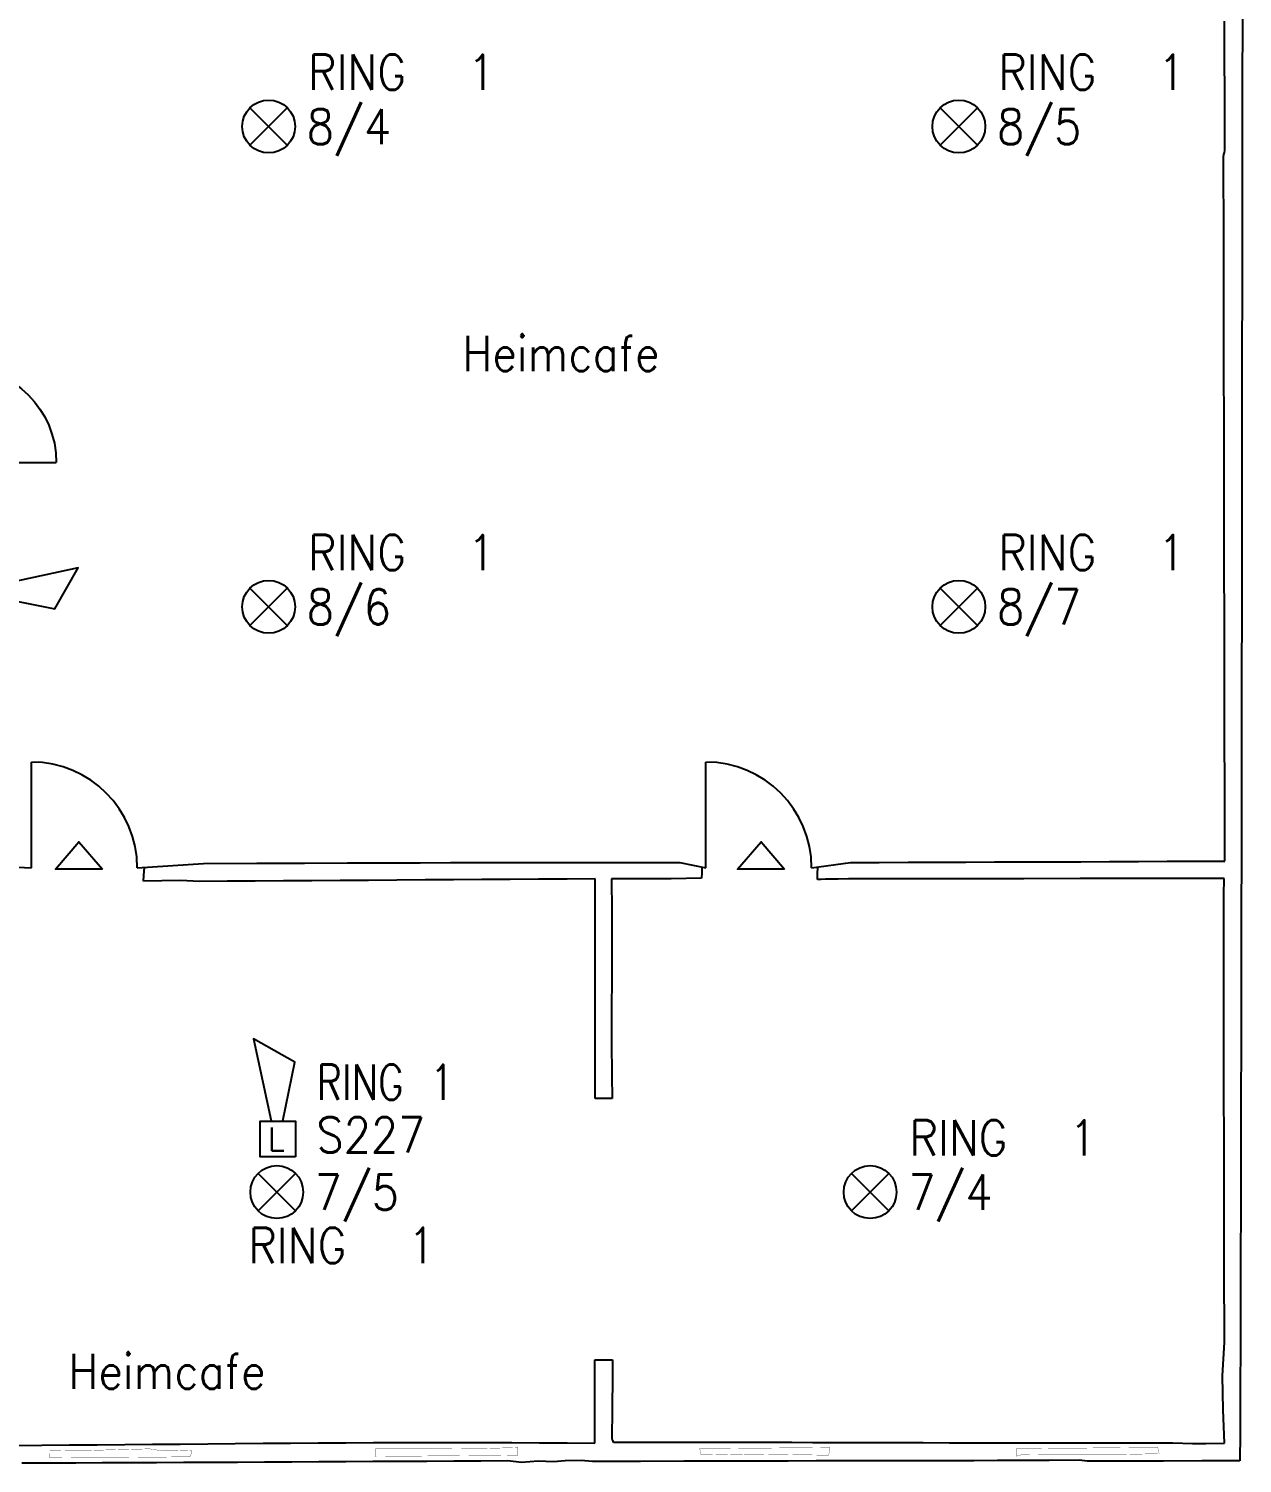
# Model space of a CAD drawing. Extents: x -11.4 to 13.1, y -9.2 to 20.2.
# Drawn here: x 2.71 to 13.04, y -6.65 to 5.56 of the extents above; entities that cross this region are included whole.
import ezdxf
from ezdxf.enums import TextEntityAlignment as Align

# ---------------------------------------------------------------- set-up
doc = ezdxf.new("R2010")
doc.units = 0
doc.header["$LTSCALE"] = 0.000394
doc.header["$MEASUREMENT"] = 0
doc.layers.get('0').update_dxf_attribs({"linetype": 'CONTINUOUS'})
for name, color, linetype in [('Grundriß', 7, 'CONTINUOUS'), ('Raumbezeichnung', 7, 'CONTINUOUS'), ('SECO-BRAND', 240, 'CONTINUOUS'), ('SECO-BRAND_LOOP', 81, 'CONTINUOUS')]:
    doc.layers.add(name, color=color, linetype=linetype)
doc.styles.add('ROMANS', font='romans.shx', dxfattribs={"width": 0.9})

# ---------------------------------------------------------------- blocks, each defined once
blk = doc.blocks.new('Tür')
at = {"layer": 'Grundriß', "linetype": 'Continuous'}
blk.add_line((0, 0), (0, 0.9), dxfattribs=at)
blk.add_arc((0, 0), 0.9, 0, 90, dxfattribs=at)
blk = doc.blocks.new('SecoS-sirene')
blk.add_lwpolyline([(0.044, 0.307), (0.144, 0.807), (-0.206, 1.007), (-0.056, 0.307)])
blk.add_lwpolyline([(0.15, 0), (-0.15, 0), (-0.15, 0.306), (0.15, 0.306)], close=True)
at = {"style": 'ROMANS', "width": 0.9, "flags": 1}
for tag, p in [('PRODUKT_1', (-0.344, 0.022)), ('PRODUKT_2', (-0.344, -0.428)), ('TECHNIK', (-0.344, -0.88)), ('SECOPOS', (-0.344, -1.342))]:
    blk.add_attdef(tag, text='', height=0.3, dxfattribs=at).set_placement(p, align=Align.RIGHT)
at = {"color": 81, "style": 'ROMANS', "width": 0.9}
for tag, p in [('MELDERNUMMER', (0.33, 0.038)), ('LINE_1', (0.33, -0.41)), ('LINE_2', (0.33, -0.861)), ('ZUSATZTEXT', (0.33, -1.307))]:
    blk.add_attdef(tag, p, '', height=0.3, dxfattribs=at)
at = {"layer": 'SECO-BRAND_LOOP', "color": 7, "style": 'ROMANS', "width": 0.8}
for tag, p, flags in [('RING', (0.33, 0.487), 9), ('RINGNUMMER', (1.294, 0.487), 1)]:
    blk.add_attdef(tag, p, '', height=0.3, dxfattribs=dict(at, flags=flags))
blk = doc.blocks.new('SecoS-opt')
for p, q in [((0.159, 0.159), (-0.159, -0.159)), ((-0.159, 0.159), (0.159, -0.159))]:
    blk.add_line(p, q)
blk.add_circle((0, 0), 0.225)
at = {"style": 'ROMANS', "width": 0.9, "flags": 1}
for tag, p in [('PRODUKT_1', (-0.344, -0.147)), ('PRODUKT_2', (-0.344, -0.597)), ('TECHNIK', (-0.344, -1.049)), ('SECOPOS', (-0.344, -1.511))]:
    blk.add_attdef(tag, text='', height=0.3, dxfattribs=at).set_placement(p, align=Align.RIGHT)
at = {"color": 81, "style": 'ROMANS', "width": 0.9}
for tag, p in [('MELDERNUMMER', (0.33, -0.131)), ('LINE_1', (0.33, -0.989)), ('LINE_2', (0.33, -1.441)), ('ZUSATZTEXT', (0.33, -1.886))]:
    blk.add_attdef(tag, p, '', height=0.3, dxfattribs=at)
at = {"layer": 'SECO-BRAND_LOOP', "color": 7, "style": 'ROMANS', "width": 0.8, "flags": 8}
blk.add_attdef('RING', (0.33, -0.579), '', height=0.3, dxfattribs=at)
at = {"layer": 'SECO-BRAND_LOOP', "color": 7, "style": 'ROMANS', "width": 0.8}
blk.add_attdef('RINGNUMMER', (1.294, -0.579), '', height=0.3, dxfattribs=at)
blk = doc.blocks.new('SecoS-indikator o mg')
blk.add_lwpolyline([(0.2, 0), (-0.2, 0), (0, 0.234)], close=True)
at = {"color": 81, "style": 'ROMANS', "width": 0.9, "flags": 1}
blk.add_attdef('MELDERNUMMER', (0.219, 0.425), '', height=0.3, dxfattribs=at)
at = {"style": 'ROMANS', "width": 0.9, "flags": 1}
for tag, p in [('PRODUKT_1', (-0.267, -0.029)), ('PRODUKT_2', (-0.267, -0.479)), ('TECHNIK', (-0.267, -0.931)), ('SECOPOS', (-0.267, -1.393))]:
    blk.add_attdef(tag, text='', height=0.3, dxfattribs=at).set_placement(p, align=Align.RIGHT)
at = {"color": 81, "style": 'ROMANS', "width": 0.9}
for tag, p in [('LINE_1', (0.219, -0.023)), ('LINE_2', (0.219, -0.475)), ('ZUSATZTEXT', (0.219, -0.92))]:
    blk.add_attdef(tag, p, '', height=0.3, dxfattribs=at)
at = {"layer": 'SECO-BRAND_LOOP', "color": 7, "style": 'ROMANS', "width": 0.8}
for tag, p, flags in [('RING', (0.219, 0.874), 9), ('RINGNUMMER', (1.183, 0.874), 1)]:
    blk.add_attdef(tag, p, '', height=0.3, dxfattribs=dict(at, flags=flags))
blk = doc.blocks.new('SecoS-sirene loop')
blk.add_lwpolyline([(0.044, 0.307), (0.144, 0.807), (-0.206, 1.007), (-0.056, 0.307)])
blk.add_lwpolyline([(0.15, 0), (-0.15, 0), (-0.15, 0.306), (0.15, 0.306)], close=True)
at = {"color": 82, "style": 'ROMANS'}
blk.add_text('L', height=0.2, dxfattribs=at).set_placement((-0.085, 0.051))
at = {"style": 'ROMANS', "width": 0.9, "flags": 1}
for tag, p in [('PRODUKT_1', (-0.344, 0.022)), ('PRODUKT_2', (-0.344, -0.428)), ('TECHNIK', (-0.344, -0.88)), ('SECOPOS', (-0.344, -1.342))]:
    blk.add_attdef(tag, text='', height=0.3, dxfattribs=at).set_placement(p, align=Align.RIGHT)
at = {"color": 81, "style": 'ROMANS', "width": 0.9}
for tag, p in [('MELDERNUMMER', (0.33, 0.038)), ('LINE_1', (0.33, -0.41)), ('LINE_2', (0.33, -0.861)), ('ZUSATZTEXT', (0.33, -1.307))]:
    blk.add_attdef(tag, p, '', height=0.3, dxfattribs=at)
at = {"layer": 'SECO-BRAND_LOOP', "color": 7, "style": 'ROMANS', "width": 0.8, "flags": 8}
blk.add_attdef('RING', (0.33, 0.487), '', height=0.3, dxfattribs=at)
at = {"layer": 'SECO-BRAND_LOOP', "color": 7, "style": 'ROMANS', "width": 0.8}
blk.add_attdef('RINGNUMMER', (1.294, 0.487), '', height=0.3, dxfattribs=at)

msp = doc.modelspace()

# ---------------------------------------------------------------- linework, layer by layer
at = {"layer": 'Grundriß', "linetype": 'Continuous'}
for p, q in [((12.894, 5.338), (12.894, 5.626)), ((13.045, 5.702), (13.045, 5.474)), ((13.045, 5.474), (13.044, 5.245)), ((12.895, 4.977), (12.894, 5.338)), ((13.044, 5.245), (13.044, 5.017)), ((13.044, 5.017), (13.044, 4.788)), ((12.895, 4.525), (12.895, 4.977)), ((13.044, 4.788), (13.044, 4.56)), ((12.892, 4.507), (12.895, 4.525)), ((13.044, 4.56), (13.044, 4.331)), ((12.885, 4.471), (12.888, 4.489)), ((12.885, 4.232), (12.885, 4.471)), ((12.888, 4.489), (12.892, 4.507)), ((13.044, 4.331), (13.044, 4.103)), ((12.886, 3.992), (12.885, 4.232)), ((13.044, 4.103), (13.043, 3.874)), ((12.886, 3.752), (12.886, 3.992)), ((13.043, 3.874), (13.043, 3.646)), ((12.887, 3.512), (12.886, 3.752)), ((13.043, 3.646), (13.043, 3.418)), ((12.887, 3.272), (12.887, 3.512)), ((13.043, 3.418), (13.043, 3.189)), ((12.887, 3.032), (12.887, 3.272)), ((13.043, 3.189), (13.042, 2.961)), ((12.888, 2.792), (12.887, 3.032)), ((13.042, 2.961), (13.042, 2.732)), ((12.888, 2.552), (12.888, 2.792)), ((13.042, 2.732), (13.042, 2.504)), ((12.889, 2.312), (12.888, 2.552)), ((13.042, 2.504), (13.042, 2.275)), ((12.889, 2.072), (12.889, 2.312)), ((13.042, 2.275), (13.042, 2.047)), ((12.89, 1.832), (12.889, 2.072)), ((13.042, 2.047), (13.041, 1.819)), ((12.89, 1.593), (12.89, 1.832)), ((13.041, 1.819), (13.041, 1.59)), ((12.891, 1.353), (12.89, 1.593)), ((13.041, 1.59), (13.041, 1.362)), ((12.891, 1.113), (12.891, 1.353)), ((13.041, 1.362), (13.041, 1.133)), ((12.891, 0.873), (12.891, 1.113)), ((13.041, 1.133), (13.04, 0.905)), ((12.892, 0.633), (12.891, 0.873)), ((13.04, 0.905), (13.04, 0.677)), ((12.892, 0.393), (12.892, 0.633)), ((13.04, 0.677), (13.04, 0.448)), ((12.893, 0.153), (12.892, 0.393)), ((13.04, 0.448), (13.039, 0.22)), ((12.893, -0.087), (12.893, 0.153)), ((13.039, 0.22), (13.039, -0.009)), ((12.894, -0.326), (12.893, -0.087)), ((13.039, -0.009), (13.039, -0.237)), ((13.039, -0.237), (13.038, -0.465)), ((12.894, -0.566), (12.894, -0.326)), ((13.038, -0.465), (13.038, -0.694)), ((12.895, -0.806), (12.894, -0.566)), ((13.038, -0.694), (13.038, -0.922)), ((12.895, -1.046), (12.895, -0.806)), ((13.038, -0.922), (13.037, -1.151)), ((12.896, -1.286), (12.895, -1.046)), ((13.037, -1.151), (13.037, -1.379)), ((12.896, -1.526), (12.896, -1.286)), ((13.037, -1.379), (13.037, -1.607)), ((2.318, -1.566), (2.734, -1.583)), ((3.634, -1.583), (4.199, -1.546)), ((3.69, -1.648), (3.695, -1.579)), ((4.199, -1.546), (4.652, -1.545)), ((4.652, -1.545), (5.059, -1.543)), ((5.059, -1.543), (5.424, -1.542)), ((5.424, -1.542), (5.751, -1.541)), ((5.751, -1.541), (6.042, -1.54)), ((6.042, -1.54), (6.302, -1.539)), ((6.302, -1.539), (6.534, -1.538)), ((6.534, -1.538), (6.741, -1.538)), ((6.741, -1.538), (6.928, -1.537)), ((6.928, -1.537), (7.097, -1.537)), ((7.097, -1.537), (7.253, -1.537)), ((7.253, -1.537), (7.398, -1.537)), ((7.398, -1.537), (7.537, -1.537)), ((7.537, -1.537), (7.673, -1.537)), ((7.673, -1.537), (7.809, -1.537)), ((7.809, -1.537), (7.949, -1.538)), ((7.949, -1.538), (8.096, -1.538)), ((8.096, -1.538), (8.255, -1.539)), ((8.255, -1.539), (8.477, -1.583)), ((8.441, -1.583), (8.441, -1.627)), ((9.377, -1.583), (9.708, -1.538)), ((9.428, -1.64), (9.431, -1.575)), ((9.708, -1.538), (9.953, -1.537)), ((9.953, -1.537), (10.199, -1.536)), ((10.199, -1.536), (10.444, -1.535)), ((10.444, -1.535), (10.689, -1.534)), ((10.689, -1.534), (10.934, -1.533)), ((10.934, -1.533), (11.18, -1.532)), ((11.18, -1.532), (11.425, -1.532)), ((11.425, -1.532), (11.67, -1.531)), ((11.67, -1.531), (11.915, -1.53)), ((11.915, -1.53), (12.161, -1.529)), ((12.161, -1.529), (12.406, -1.528)), ((12.406, -1.528), (12.651, -1.527)), ((12.651, -1.527), (12.896, -1.526)), ((12.896, -1.526), (12.896, -1.526)), ((3.687, -1.698), (3.69, -1.648)), ((3.843, -1.694), (3.687, -1.698)), ((4.004, -1.69), (3.843, -1.694)), ((4.16, -1.7), (4.004, -1.69)), ((4.399, -1.698), (4.16, -1.7)), ((4.639, -1.696), (4.399, -1.698)), ((4.879, -1.694), (4.639, -1.696)), ((5.12, -1.693), (4.879, -1.694)), ((5.361, -1.691), (5.12, -1.693)), ((5.602, -1.69), (5.361, -1.691)), ((5.844, -1.688), (5.602, -1.69)), ((6.085, -1.687), (5.844, -1.688)), ((6.327, -1.685), (6.085, -1.687)), ((6.569, -1.684), (6.327, -1.685)), ((6.81, -1.682), (6.569, -1.684)), ((7.052, -1.681), (6.81, -1.682)), ((7.294, -1.679), (7.052, -1.681)), ((7.535, -1.677), (7.294, -1.679)), ((7.535, -1.918), (7.535, -1.677)), ((7.535, -1.677), (7.535, -1.677)), ((7.929, -1.678), (7.674, -1.676)), ((7.674, -1.676), (7.676, -1.955)), ((8.182, -1.677), (7.929, -1.678)), ((8.438, -1.67), (8.182, -1.677)), ((8.441, -1.627), (8.438, -1.67)), ((9.426, -1.684), (9.428, -1.64)), ((9.458, -1.682), (9.426, -1.684)), ((9.494, -1.681), (9.458, -1.682)), ((9.539, -1.68), (9.494, -1.681)), ((9.603, -1.679), (9.539, -1.68)), ((9.692, -1.678), (9.603, -1.679)), ((9.814, -1.678), (9.692, -1.678)), ((9.976, -1.677), (9.814, -1.678)), ((10.187, -1.677), (9.976, -1.677)), ((10.454, -1.676), (10.187, -1.677)), ((10.784, -1.676), (10.454, -1.676)), ((11.185, -1.676), (10.784, -1.676)), ((11.665, -1.675), (11.185, -1.676)), ((12.23, -1.675), (11.665, -1.675)), ((12.89, -1.674), (12.23, -1.675)), ((12.889, -1.722), (12.89, -1.674)), ((13.037, -1.607), (13.036, -1.836)), ((12.887, -1.822), (12.888, -1.769)), ((12.887, -1.885), (12.887, -1.822)), ((12.888, -1.769), (12.889, -1.722)), ((7.534, -2.158), (7.535, -1.918)), ((12.886, -1.966), (12.887, -1.885)), ((13.036, -1.836), (13.036, -2.064)), ((7.676, -1.955), (7.676, -2.234)), ((12.886, -2.069), (12.886, -1.966)), ((12.886, -2.201), (12.886, -2.069)), ((13.036, -2.064), (13.035, -2.292)), ((7.534, -2.398), (7.534, -2.158)), ((7.676, -2.234), (7.675, -2.513)), ((12.886, -2.367), (12.886, -2.201)), ((13.035, -2.292), (13.035, -2.521)), ((7.534, -2.639), (7.534, -2.398)), ((12.886, -2.573), (12.886, -2.367)), ((7.675, -2.513), (7.674, -2.792)), ((13.035, -2.521), (13.035, -2.749)), ((7.534, -2.879), (7.534, -2.639)), ((12.887, -2.825), (12.886, -2.573)), ((7.674, -2.792), (7.673, -3.071)), ((13.035, -2.749), (13.034, -2.977)), ((7.533, -3.119), (7.534, -2.879)), ((12.887, -3.128), (12.887, -2.825)), ((13.034, -2.977), (13.034, -3.206)), ((7.533, -3.359), (7.533, -3.119)), ((7.673, -3.071), (7.675, -3.349)), ((12.888, -3.489), (12.887, -3.128)), ((13.034, -3.206), (13.033, -3.434)), ((7.533, -3.548), (7.533, -3.359)), ((7.675, -3.349), (7.678, -3.548)), ((12.889, -3.913), (12.888, -3.489)), ((13.033, -3.434), (13.033, -3.662)), ((7.678, -3.548), (7.533, -3.548)), ((13.033, -3.662), (13.032, -3.891)), ((13.032, -3.891), (13.032, -4.119)), ((12.89, -4.405), (12.889, -3.913)), ((13.032, -4.119), (13.031, -4.347)), ((13.031, -4.347), (13.031, -4.576)), ((12.891, -4.973), (12.89, -4.405)), ((13.031, -4.576), (13.03, -4.804)), ((13.03, -4.804), (13.029, -5.032)), ((12.893, -5.621), (12.891, -4.973)), ((13.029, -5.032), (13.029, -5.261)), ((13.029, -5.261), (13.028, -5.489)), ((13.028, -5.489), (13.028, -5.717)), ((12.877, -5.907), (12.893, -5.621)), ((13.028, -5.717), (13.027, -5.946)), ((7.531, -6.002), (7.531, -5.772)), ((7.531, -5.772), (7.682, -5.772)), ((7.682, -5.772), (7.681, -5.92)), ((7.681, -5.92), (7.679, -6.185)), ((12.882, -6.198), (12.877, -5.907)), ((13.027, -5.946), (13.026, -6.174)), ((7.531, -6.242), (7.531, -6.002)), ((7.679, -6.185), (7.676, -6.449)), ((12.894, -6.481), (12.882, -6.198)), ((13.026, -6.174), (13.026, -6.402)), ((7.531, -6.482), (7.531, -6.242)), ((7.676, -6.449), (7.676, -6.449)), ((7.676, -6.449), (7.68, -6.457)), ((7.68, -6.457), (7.685, -6.465)), ((7.685, -6.465), (7.689, -6.473)), ((7.689, -6.473), (7.962, -6.473)), ((7.962, -6.473), (8.21, -6.473)), ((8.21, -6.473), (8.438, -6.473)), ((8.438, -6.473), (8.648, -6.473)), ((8.648, -6.473), (8.845, -6.473)), ((8.845, -6.473), (9.031, -6.474)), ((13.026, -6.402), (13.025, -6.631)), ((2.585, -6.501), (2.821, -6.499)), ((2.821, -6.499), (3.056, -6.497)), ((3.056, -6.497), (3.292, -6.495)), ((3.292, -6.495), (3.527, -6.493)), ((3.527, -6.493), (3.763, -6.491)), ((3.763, -6.491), (3.998, -6.489)), ((3.998, -6.489), (4.234, -6.486)), ((4.234, -6.486), (4.469, -6.485)), ((4.469, -6.485), (4.705, -6.483)), ((4.705, -6.483), (4.94, -6.481)), ((4.94, -6.481), (5.176, -6.48)), ((5.176, -6.48), (5.411, -6.478)), ((5.411, -6.478), (5.647, -6.477)), ((5.647, -6.477), (5.882, -6.477)), ((5.882, -6.477), (6.118, -6.476)), ((6.118, -6.476), (6.353, -6.476)), ((6.353, -6.476), (6.589, -6.477)), ((6.589, -6.477), (6.824, -6.477)), ((6.824, -6.477), (7.06, -6.478)), ((7.06, -6.478), (7.295, -6.48)), ((7.295, -6.48), (7.531, -6.482)), ((7.531, -6.482), (7.531, -6.482)), ((9.031, -6.474), (9.209, -6.474)), ((9.209, -6.474), (9.385, -6.475)), ((9.385, -6.475), (9.56, -6.475)), ((9.56, -6.475), (9.738, -6.476)), ((9.738, -6.476), (9.923, -6.476)), ((9.923, -6.476), (10.118, -6.477)), ((10.118, -6.477), (10.327, -6.477)), ((10.327, -6.477), (10.552, -6.478)), ((10.552, -6.478), (10.798, -6.478)), ((10.798, -6.478), (11.068, -6.479)), ((11.068, -6.479), (11.365, -6.479)), ((11.365, -6.479), (11.692, -6.479)), ((11.692, -6.479), (12.054, -6.479)), ((12.054, -6.479), (12.453, -6.479)), ((12.453, -6.479), (12.453, -6.479)), ((12.453, -6.479), (12.62, -6.485)), ((12.62, -6.485), (12.735, -6.485)), ((12.735, -6.485), (12.894, -6.481)), ((2.88, -6.652), (2.65, -6.653)), ((3.11, -6.651), (2.88, -6.652)), ((3.339, -6.65), (3.11, -6.651)), ((3.569, -6.649), (3.339, -6.65)), ((3.799, -6.648), (3.569, -6.649)), ((4.029, -6.647), (3.799, -6.648)), ((4.259, -6.646), (4.029, -6.647)), ((4.488, -6.645), (4.259, -6.646)), ((4.718, -6.644), (4.488, -6.645)), ((4.949, -6.642), (4.718, -6.644)), ((5.179, -6.641), (4.949, -6.642)), ((5.409, -6.64), (5.179, -6.641)), ((5.639, -6.639), (5.409, -6.64)), ((5.869, -6.638), (5.639, -6.639)), ((6.1, -6.637), (5.869, -6.638)), ((6.33, -6.636), (6.1, -6.637)), ((6.56, -6.634), (6.33, -6.636)), ((6.791, -6.633), (6.56, -6.634)), ((6.906, -6.646), (6.791, -6.633)), ((7.047, -6.636), (6.906, -6.646)), ((7.178, -6.641), (7.047, -6.636)), ((7.278, -6.633), (7.178, -6.641)), ((7.415, -6.628), (7.278, -6.633)), ((7.511, -6.638), (7.415, -6.628)), ((7.921, -6.637), (7.511, -6.638)), ((8.288, -6.635), (7.921, -6.637)), ((8.616, -6.635), (8.288, -6.635)), ((8.911, -6.634), (8.616, -6.635)), ((9.176, -6.634), (8.911, -6.634)), ((9.416, -6.633), (9.176, -6.634)), ((9.635, -6.633), (9.416, -6.633)), ((9.838, -6.633), (9.635, -6.633)), ((10.029, -6.633), (9.838, -6.633)), ((10.213, -6.633), (10.029, -6.633)), ((10.393, -6.632), (10.213, -6.633)), ((10.575, -6.632), (10.393, -6.632)), ((10.762, -6.631), (10.575, -6.632)), ((10.959, -6.63), (10.762, -6.631)), ((11.171, -6.629), (10.959, -6.63)), ((11.401, -6.628), (11.171, -6.629)), ((11.654, -6.626), (11.401, -6.628)), ((11.678, -6.629), (11.654, -6.626)), ((11.701, -6.633), (11.678, -6.629)), ((11.724, -6.636), (11.701, -6.633)), ((12.049, -6.635), (11.724, -6.636)), ((12.374, -6.634), (12.049, -6.635)), ((12.699, -6.632), (12.374, -6.634)), ((13.025, -6.631), (12.699, -6.632)), ((13.025, -6.631), (13.025, -6.631))]:
    msp.add_line(p, q, dxfattribs=at)
at = {"layer": 'Grundriß', "linetype": 'Continuous', "const_width": 0.00232}
for points in [[(4.093, -6.575), (4.089, -6.582), (4.085, -6.59), (4.082, -6.597), (3.782, -6.601), (3.484, -6.603), (3.186, -6.604), (2.889, -6.606), (2.889, -6.585), (2.888, -6.563), (2.888, -6.541), (3.169, -6.545), (3.456, -6.537), (3.739, -6.53), (3.841, -6.546), (3.975, -6.546), (4.092, -6.542), (4.093, -6.553), (4.093, -6.564)], [(6.876, -6.584), (6.573, -6.587), (6.269, -6.589), (5.966, -6.592), (5.662, -6.594), (5.662, -6.573), (5.662, -6.551), (5.662, -6.529), (5.966, -6.529), (6.268, -6.529), (6.571, -6.527), (6.876, -6.519), (6.876, -6.541), (6.876, -6.563)], [(9.531, -6.552), (9.527, -6.563), (9.524, -6.573), (9.521, -6.584), (9.161, -6.579), (8.794, -6.574), (8.435, -6.582), (8.431, -6.564), (8.427, -6.546), (8.424, -6.528), (8.793, -6.525), (9.162, -6.522), (9.531, -6.519), (9.531, -6.53), (9.531, -6.541)], [(12.337, -6.571), (12.057, -6.577), (11.843, -6.579), (11.586, -6.579), (11.177, -6.576), (11.158, -6.582), (11.14, -6.587), (11.122, -6.592), (11.122, -6.571), (11.121, -6.549), (11.121, -6.528), (11.422, -6.525), (11.723, -6.523), (12.024, -6.52), (12.325, -6.518), (12.329, -6.536), (12.333, -6.553)]]:
    msp.add_lwpolyline(points, close=True, dxfattribs=at)

# ---------------------------------------------------------------- block references
at = {"layer": 'Grundriß', "linetype": 'Continuous', "xscale": -0.9036963720041415, "yscale": 0.9036963720041415, "zscale": 0.9036963720041415, "rotation": 270}
msp.add_blockref('Tür', (2.131, 1.868), dxfattribs=at)
at = {"layer": 'Grundriß', "linetype": 'Continuous'}
for p in [(2.734, -1.583), (8.477, -1.583)]:
    msp.add_blockref('Tür', p, dxfattribs=at)
at = {"layer": 'SECO-BRAND', "linetype": 'Continuous'}
ref = msp.add_blockref('SecoS-opt', (4.753, 4.728), dxfattribs=at)
ref.add_attrib('MELDERNUMMER', '8/4', (5.078, 4.577), dxfattribs={"layer": '0', "color": 81, "height": 0.3, "style": 'ROMANS', "width": 0.9})
ref.add_attrib('RINGNUMMER', '1', (6.449, 5.041), dxfattribs={"layer": 'SECO-BRAND_LOOP', "color": 7, "height": 0.3, "style": 'ROMANS', "width": 0.9})
ref.add_attrib('RING', 'RING', (5.089, 5.041), dxfattribs={"layer": 'SECO-BRAND_LOOP', "color": 7, "height": 0.3, "style": 'ROMANS', "width": 0.9, "flags": 8})
ref = msp.add_blockref('SecoS-opt', (10.631, 4.728), dxfattribs=at)
ref.add_attrib('MELDERNUMMER', '8/5', (10.956, 4.577), dxfattribs={"layer": '0', "color": 81, "height": 0.3, "style": 'ROMANS', "width": 0.9})
ref.add_attrib('RINGNUMMER', '1', (12.327, 5.041), dxfattribs={"layer": 'SECO-BRAND_LOOP', "color": 7, "height": 0.3, "style": 'ROMANS', "width": 0.9})
ref.add_attrib('RING', 'RING', (10.967, 5.041), dxfattribs={"layer": 'SECO-BRAND_LOOP', "color": 7, "height": 0.3, "style": 'ROMANS', "width": 0.9, "flags": 8})
ref = msp.add_blockref('SecoS-opt', (4.753, 0.639), dxfattribs=at)
ref.add_attrib('MELDERNUMMER', '8/6', (5.078, 0.488), dxfattribs={"layer": '0', "color": 81, "height": 0.3, "style": 'ROMANS', "width": 0.9})
ref.add_attrib('RINGNUMMER', '1', (6.449, 0.951), dxfattribs={"layer": 'SECO-BRAND_LOOP', "color": 7, "height": 0.3, "style": 'ROMANS', "width": 0.9})
ref.add_attrib('RING', 'RING', (5.089, 0.951), dxfattribs={"layer": 'SECO-BRAND_LOOP', "color": 7, "height": 0.3, "style": 'ROMANS', "width": 0.9, "flags": 8})
ref = msp.add_blockref('SecoS-opt', (10.631, 0.639), dxfattribs=at)
ref.add_attrib('MELDERNUMMER', '8/7', (10.956, 0.488), dxfattribs={"layer": '0', "color": 81, "height": 0.3, "style": 'ROMANS', "width": 0.9})
ref.add_attrib('RINGNUMMER', '1', (12.327, 0.951), dxfattribs={"layer": 'SECO-BRAND_LOOP', "color": 7, "height": 0.3, "style": 'ROMANS', "width": 0.9})
ref.add_attrib('RING', 'RING', (10.967, 0.951), dxfattribs={"layer": 'SECO-BRAND_LOOP', "color": 7, "height": 0.3, "style": 'ROMANS', "width": 0.9, "flags": 8})
ref = msp.add_blockref('SecoS-sirene', (2.125, 0.765), dxfattribs=dict(at, rotation=270))
ref.add_attrib('MELDERNUMMER', 'S7', (2.166, 0.284), dxfattribs={"layer": '0', "color": 81, "height": 0.3, "style": 'ROMANS', "width": 0.9})
for p in [(3.137, -1.595), (8.947, -1.595)]:
    msp.add_blockref('SecoS-indikator o mg', p, dxfattribs=at)
at = {"layer": 'SECO-BRAND'}
msp.add_blockref('SecoS-sirene loop', (4.831, -4.045), dxfattribs=at).add_auto_attribs({'MELDERNUMMER': 'S227', 'RING': 'RING', 'RINGNUMMER': '1'})
at = {"layer": 'SECO-BRAND', "linetype": 'Continuous'}
ref = msp.add_blockref('SecoS-opt', (9.875, -4.344), dxfattribs=at)
ref.add_attrib('MELDERNUMMER', '7/4', (10.2, -4.495), dxfattribs={"layer": '0', "color": 81, "height": 0.3, "style": 'ROMANS', "width": 0.9})
ref.add_attrib('RINGNUMMER', '1', (11.571, -4.032), dxfattribs={"layer": 'SECO-BRAND_LOOP', "color": 7, "height": 0.3, "style": 'ROMANS', "width": 0.9})
ref.add_attrib('RING', 'RING', (10.211, -4.032), dxfattribs={"layer": 'SECO-BRAND_LOOP', "color": 7, "height": 0.3, "style": 'ROMANS', "width": 0.9, "flags": 8})
ref = msp.add_blockref('SecoS-opt', (4.822, -4.344), dxfattribs=at)
ref.add_attrib('MELDERNUMMER', '7/5', (5.146, -4.495), dxfattribs={"layer": '0', "color": 81, "height": 0.3, "style": 'ROMANS', "width": 0.9})
ref.add_attrib('RINGNUMMER', '1', (5.94, -4.948), dxfattribs={"layer": 'SECO-BRAND_LOOP', "color": 7, "height": 0.3, "style": 'ROMANS', "width": 0.9})
ref.add_attrib('RING', 'RING', (4.58, -4.948), dxfattribs={"layer": 'SECO-BRAND_LOOP', "color": 7, "height": 0.3, "style": 'ROMANS', "width": 0.9, "flags": 8})

# ---------------------------------------------------------------- texts
at = {"layer": 'Raumbezeichnung', "linetype": 'Continuous', "style": 'ROMANS', "width": 0.9}
for p in [(6.403, 2.646), (3.048, -6.02)]:
    msp.add_text('Heimcafe', height=0.3, dxfattribs=at).set_placement(p)

doc.saveas('drawing.dxf')
